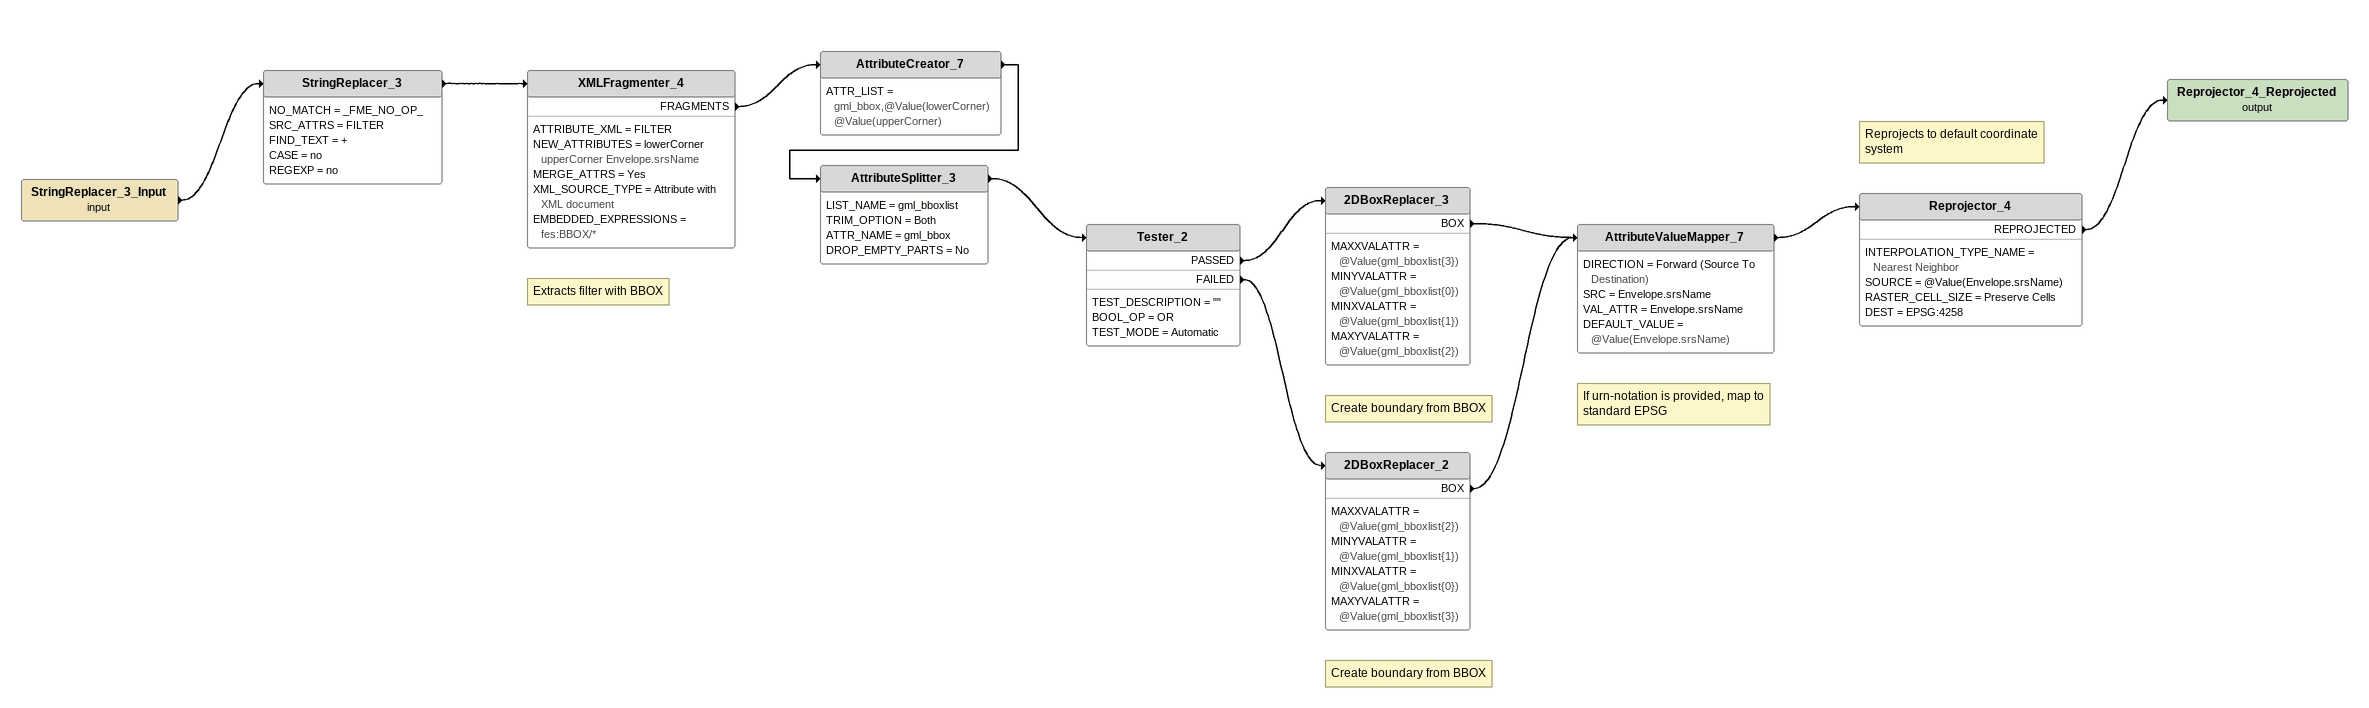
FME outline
StringReplacer_3_Input (input)
    -> StringReplacer_3
StringReplacer_3
    NO_MATCH = _FME_NO_OP_
    SRC_ATTRS = FILTER
    FIND_TEXT = +
    CASE = no
    REGEXP = no
    -> XMLFragmenter_4
Note: Extracts filter with BBOX
XMLFragmenter_4
    ATTRIBUTE_XML = FILTER
    NEW_ATTRIBUTES = lowerCorner upperCorner Envelope.srsName
    MERGE_ATTRS = Yes
    XML_SOURCE_TYPE = Attribute with XML document
    EMBEDDED_EXPRESSIONS = fes:BBOX/*
    FRAGMENTS -> AttributeCreator_7
AttributeCreator_7
    ATTR_LIST = gml_bbox,@Value(lowerCorner) @Value(upperCorner)
    -> AttributeSplitter_3
AttributeSplitter_3
    LIST_NAME = gml_bboxlist
    TRIM_OPTION = Both
    ATTR_NAME = gml_bbox
    DROP_EMPTY_PARTS = No
    -> Tester_2
Tester_2
    TEST_DESCRIPTION = ""
    BOOL_OP = OR
    TEST_MODE = Automatic
    PASSED -> 2DBoxReplacer_3
    FAILED -> 2DBoxReplacer_2
Note: Create boundary from BBOX
2DBoxReplacer_3
    MAXXVALATTR = @Value(gml_bboxlist{3})
    MINYVALATTR = @Value(gml_bboxlist{0})
    MINXVALATTR = @Value(gml_bboxlist{1})
    MAXYVALATTR = @Value(gml_bboxlist{2})
    BOX -> AttributeValueMapper_7
Note: Create boundary from BBOX
2DBoxReplacer_2
    MAXXVALATTR = @Value(gml_bboxlist{2})
    MINYVALATTR = @Value(gml_bboxlist{1})
    MINXVALATTR = @Value(gml_bboxlist{0})
    MAXYVALATTR = @Value(gml_bboxlist{3})
    BOX -> AttributeValueMapper_7
Note: If urn-notation is provided, map to standard EPSG
AttributeValueMapper_7
    DIRECTION = Forward (Source To Destination)
    SRC = Envelope.srsName
    VAL_ATTR = Envelope.srsName
    DEFAULT_VALUE = @Value(Envelope.srsName)
    -> Reprojector_4
Note: Reprojects to default coordinate system
Reprojector_4
    INTERPOLATION_TYPE_NAME = Nearest Neighbor
    SOURCE = @Value(Envelope.srsName)
    RASTER_CELL_SIZE = Preserve Cells
    DEST = EPSG:4258
    REPROJECTED -> Reprojector_4_Reprojected (output)
Reprojector_4_Reprojected (output)
